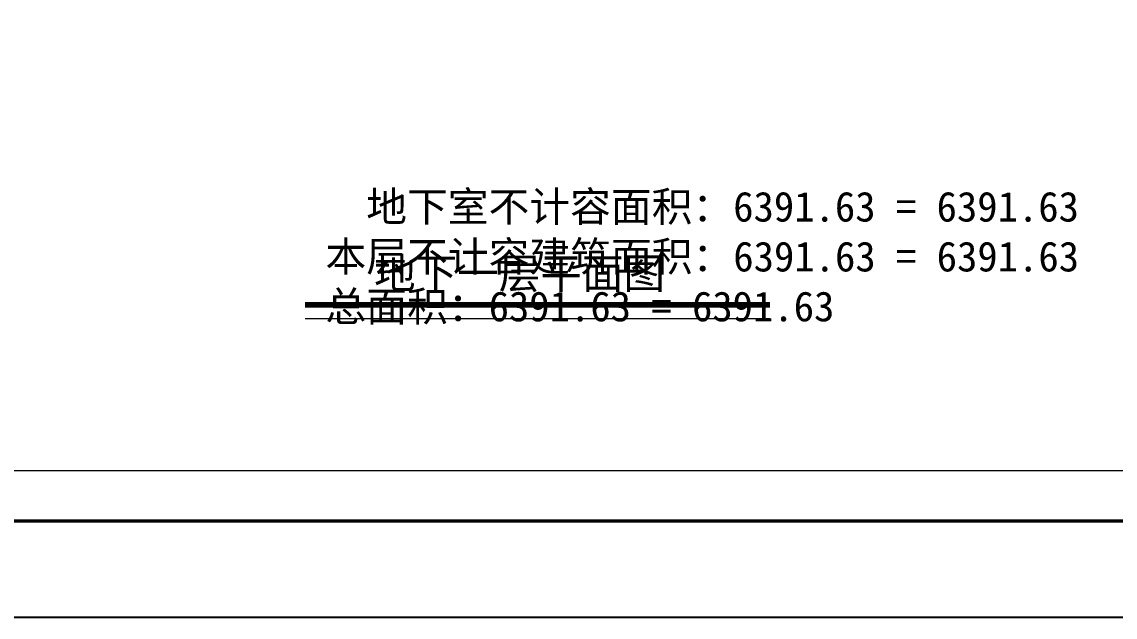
# Model space of a CAD drawing. Extents: x 512858 to 514372, y -232486 to -231710.
# Drawn here: x 512894.8 to 512941.41, y -232152.31 to -232126.95 of the extents above; entities that cross this region are included whole.
import ezdxf

# ---------------------------------------------------------------- set-up
doc = ezdxf.new("R2010")
doc.units = 0
doc.header["$LTSCALE"] = 1000
doc.layers.add('$计算结果', color=7, linetype='Continuous')
doc.layers.add('楼层注记', color=7, linetype='Continuous')
doc.layers.add('图廓', color=252, linetype='Continuous', lineweight=9)
doc.layers.add('打印图框', color=252, linetype='Continuous', plot=False)
doc.styles.add('dw', font='simhei.ttf')

msp = doc.modelspace()

# ---------------------------------------------------------------- linework, layer by layer
at = {"layer": '图廓', "color": 0, "const_width": 0.143}
msp.add_lwpolyline([(512862.741, -232056.397), (512988.501, -232056.397), (512988.501, -232148.216), (512862.741, -232148.216)], close=True, dxfattribs=at)
at = {"layer": '图廓', "color": 0}
msp.add_lwpolyline([(512864.884, -232058.54), (512986.358, -232058.54), (512986.358, -232146.073), (512864.884, -232146.073)], close=True, dxfattribs=at)
at = {"layer": '图廓', "color": 7, "const_width": 0.241}
msp.add_lwpolyline([(512906.871, -232139), (512926.692, -232139)], dxfattribs=at)
at = {"layer": '图廓', "color": 7}
msp.add_lwpolyline([(512906.871, -232139.587), (512926.692, -232139.587)], dxfattribs=at)
at = {"layer": '打印图框', "color": 6, "ltscale": 0.5}
msp.add_lwpolyline([(512857.603, -232152.311), (512993.573, -232152.311), (512993.573, -232050.342), (512857.603, -232050.342)], close=True, dxfattribs=at)

# ---------------------------------------------------------------- texts
at = {"layer": '$计算结果', "insert": (512907.743, -232137.015), "char_height": 1.27461, "width": 35.68897, "attachment_point": 4, "style": 'dw'}
msp.add_mtext('  地下室不计容面积：6391.63 = 6391.63\\P本层不计容建筑面积：6391.63 = 6391.63\\P总面积：6391.63 = 6391.63', dxfattribs=at)
at = {"layer": '楼层注记', "style": 'dw'}
msp.add_text('地下一层平面图', height=1.2992, dxfattribs=at).set_placement((512909.814, -232138.311))

doc.saveas('drawing.dxf')
